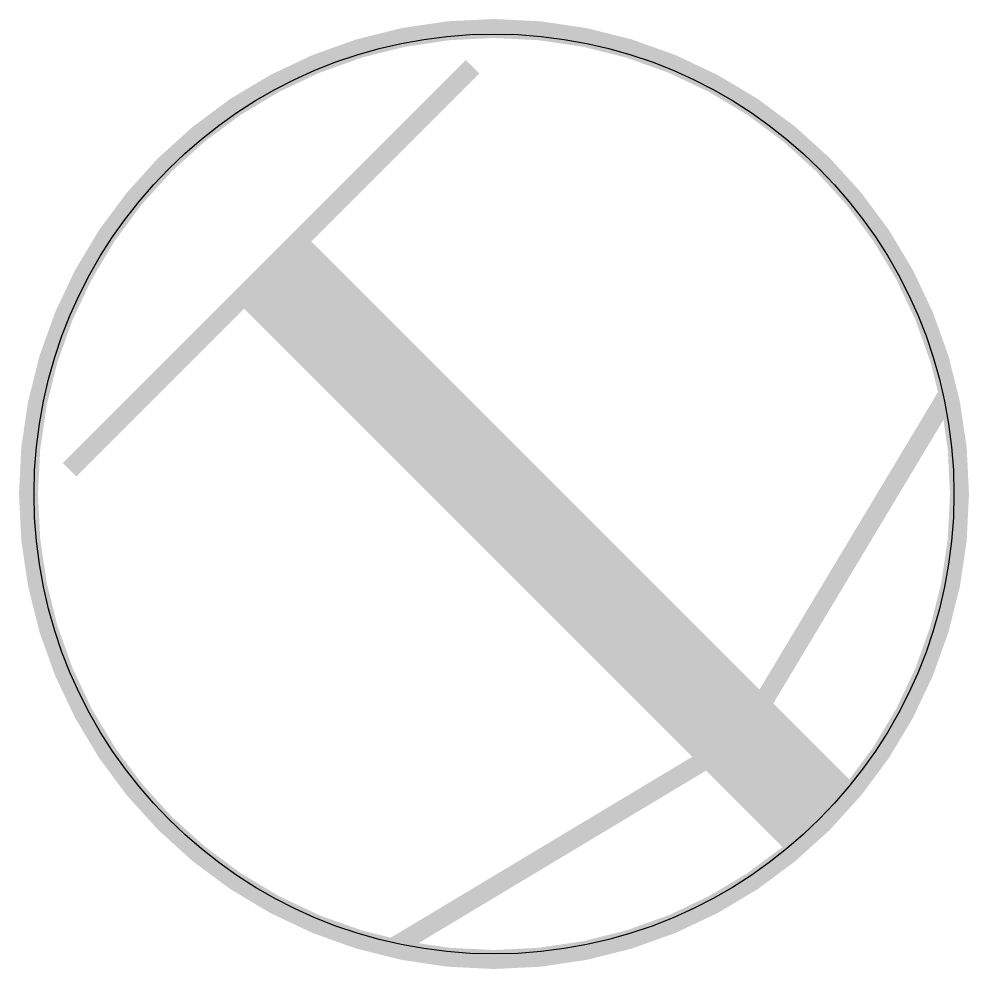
# Model space of a CAD drawing. Extents: x 0 to 5, y 0 to 5.
import ezdxf

# ---------------------------------------------------------------- set-up
doc = ezdxf.new("R2010")
doc.units = 0
doc.header["$MEASUREMENT"] = 0
doc.layers.get('0').update_dxf_attribs({"linetype": 'CONTINUOUS'})

msp = doc.modelspace()

# ---------------------------------------------------------------- linework, layer by layer
at = {"const_width": 0.1}
msp.add_lwpolyline([(0.05, 2.5, 1), (4.95, 2.5, 1)], format="xyb", close=True, dxfattribs=at)
for points, const_width in [([(2.387, 4.7489), (0.2657, 2.6275)], 0.1), ([(4.2397, 0.7749), (1.3263, 3.6882)], 0.5), ([(4.8918, 3.031), (3.8012, 1.2133), (1.962, 0.1098)], 0.1)]:
    msp.add_lwpolyline(points, dxfattribs=dict(const_width=const_width))
msp.add_circle((2.5, 2.5), 2.4208)

doc.saveas('drawing.dxf')
